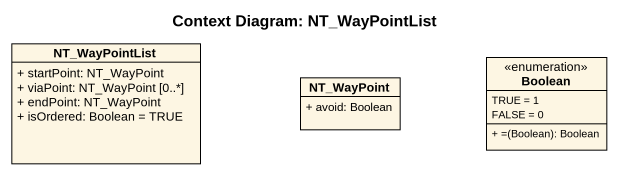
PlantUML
@startuml
title Context Diagram: NT_WayPointList
hide circle
hide empty members
skinparam classAttributeIconSize 0
class NT_WayPointList {
  + startPoint: NT_WayPoint
  + viaPoint: NT_WayPoint [0..*]
  + endPoint: NT_WayPoint
  + isOrdered: Boolean = TRUE
}
enum Boolean {
  TRUE = 1
  FALSE = 0
  + =(Boolean): Boolean
}
class NT_WayPoint {
  + avoid: Boolean
}
@enduml
